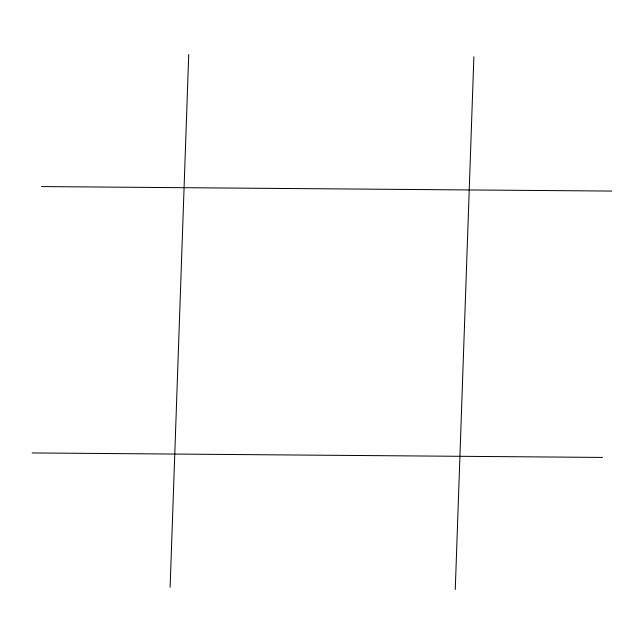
<?xml version="1.0" encoding="UTF-8"?>
<svg xmlns="http://www.w3.org/2000/svg" width="644" height="644" viewBox="0 0 644 644"><rect width="100%" height="100%" fill="white"/><g stroke="black" fill="none" stroke-linecap="round" stroke-linejoin="round"><path stroke-width="0.97" d="M170.121 587.231L188.732 54.523M455.268 589.477L473.879 56.769M41.506 186.575L611.8 191.067M32.2 452.933L602.494 457.425"/></g></svg>
